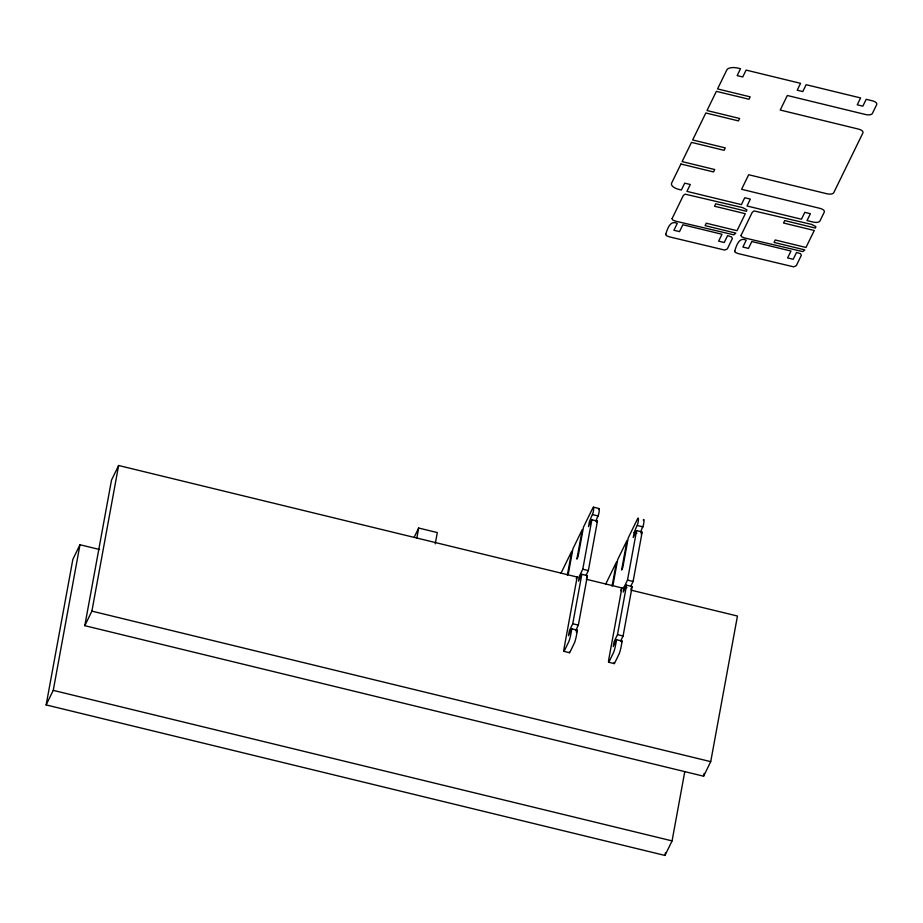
<?xml version="1.0" encoding="UTF-8"?>
<svg xmlns="http://www.w3.org/2000/svg" width="923" height="923" viewBox="0 0 923 923"><rect width="100%" height="100%" fill="white"/><g stroke="black" fill="none" stroke-linecap="round" stroke-linejoin="round"><path stroke-width="1.38" d="M684.785 771.616L672.071 840.888L664.975 855.448L46.15 704.918L72.871 559.303L79.978 544.743L99.58 549.52M46.15 704.918L53.246 690.369L79.978 544.743M631.044 590.155L737.454 616.033L710.722 761.648L703.626 776.208L84.801 625.679L111.521 480.064L118.629 465.504L577.844 577.21M84.801 625.679L91.896 611.13L118.629 465.504M416.861 537.913L418.673 528.037L437.306 532.571L435.241 543.866M567.345 575.202L571.764 551.123L561.069 573.056M568.187 574.625L572.952 548.7L582.321 529.49L576.875 559.119L578.063 556.696L583.498 527.068L592.762 508.077A9.657 1.085 -76.3 0 1 593.177 512.496L589.428 521.553L588.493 526.629L591.851 519.753L597.435 521.114L588.355 570.587L586.059 575.306M569.364 652.18A5.792 0.646 -76.3 0 0 569.941 652.169L574.279 643.273A5.792 0.646 -76.3 0 0 576.39 635.774L577.417 630.213L571.822 628.851L570.806 634.413A5.792 0.646 -76.3 0 1 568.683 641.912L564.345 650.807A5.792 0.646 -76.3 0 1 564.103 648.154L577.152 577.037L576.264 578.859M571.822 628.851L568.476 635.716L569.41 630.64L572.756 623.763L581.836 574.302L587.432 575.664L578.352 625.125L575.629 630.709M581.836 574.302L578.479 581.178L579.413 576.09L582.771 569.226L591.851 519.753M595.854 521.195L598.773 513.857A9.657 1.085 -76.3 0 0 598.519 509.104M612.076 586.082L616.495 562.003L605.8 583.936M612.918 585.505L617.683 559.58L627.052 540.37L621.606 570.01L622.794 567.576L628.228 537.947L637.493 518.957A9.657 1.085 -76.3 0 1 637.908 523.376L634.159 532.433L633.224 537.509L636.582 530.633L642.177 531.994L633.097 581.467L630.582 586.613M636.582 530.633L627.502 580.106L624.156 586.982L623.221 592.058L626.567 585.182L632.163 586.543L623.083 636.005L620.568 641.162M614.13 662.46A5.792 0.646 -76.3 0 0 614.672 663.049L619.01 654.153A5.792 0.646 -76.3 0 0 621.133 646.654L622.148 641.093L616.564 639.731L615.537 645.292A5.792 0.646 -76.3 0 1 613.426 652.803L609.088 661.687A5.792 0.646 -76.3 0 1 608.834 659.034L621.883 587.928L620.556 590.651M616.564 639.731L613.207 646.596L614.141 641.52L617.487 634.655L626.567 585.182M640.597 532.075L643.504 524.737A9.657 1.085 -76.3 0 0 643.262 519.984M664.975 855.448L665.495 852.621M703.626 776.208L704.145 773.382M414.289 537.024L418.673 528.037M596.812 522.406L597.435 521.114M586.59 577.383L587.432 575.664M576.367 632.359L577.417 630.213M641.127 534.14L641.75 532.859M630.905 589.116L631.32 588.263M631.747 587.397L632.163 586.543M621.733 641.947L622.148 641.093M593.489 507.165L599.085 508.527M592.785 514.676L598.369 516.038M637.516 525.556L643.1 526.918M634.159 532.433L636.962 533.113M582.771 569.226L588.355 570.587M627.502 580.106L633.097 581.467M624.156 586.982L626.948 587.651M586.243 579.252L622.644 588.113M572.756 623.763L578.352 625.125M617.487 634.655L623.083 636.005M563.907 651.361L569.503 652.723M608.649 662.241L614.233 663.602M91.896 611.13L710.722 761.648M53.246 690.369L672.071 840.888M665.783 234.246L666.233 235.573L669.187 236.796L724.705 250.075L727.347 248.898L732.366 238.515L731.593 236.957L727.589 235.63L724.243 242.507L718.648 241.145L721.994 234.269L682.858 224.751L679.501 231.627L673.917 230.265L677.263 223.389C670.121 219.801 667.421 228.927 665.783 234.246M672.106 218.601L672.555 219.928L675.509 221.139L733.831 234.834L735.839 233.115L705.091 225.639L706.268 223.204L737.027 230.692L745.311 213.709L714.552 206.233L715.74 203.798L746.488 211.286L746.88 209.821L742.773 207.663L685.131 194.153L683.262 195.572L672.106 218.601M734.754 251.021L735.204 252.348L738.158 253.571L793.665 266.851L796.318 265.674L801.326 255.29L800.564 253.733L796.561 252.406L793.203 259.282L787.607 257.921L790.965 251.044L751.818 241.526L748.472 248.402L742.877 247.041L746.234 240.165C739.092 236.576 736.381 245.703 734.754 251.021M741.065 235.377L741.515 236.703L744.469 237.915L802.802 251.61L804.81 249.891L774.051 242.414L775.239 239.98L805.987 247.468L814.271 230.485L783.523 223.008L784.7 220.574L815.459 228.062L815.851 226.597L811.744 224.439L754.091 210.929L752.233 212.348L741.065 235.377M680.932 164.017L671.609 183.123A9.657 4.361 10.4 0 0 678.959 189.434L681.359 190.011L684.704 183.146L690.3 184.496L686.943 191.373L741.4 204.618L744.757 197.741L750.341 199.103L746.995 205.979L801.441 219.224L804.798 212.348L810.394 213.709L807.037 220.585L813.163 222.074A5.792 2.619 10.4 0 0 819.936 221.012L824.274 212.117A5.792 2.619 10.4 0 0 819.866 208.333L741.584 189.284L748.68 174.735L826.962 193.772A5.792 2.619 10.4 0 0 833.746 192.711L862.924 132.877A5.792 2.619 10.4 0 0 858.517 129.093L780.235 110.045L787.331 95.496L865.612 114.533A5.792 2.619 10.4 0 0 872.385 113.471L876.723 104.576A5.792 2.619 10.4 0 0 872.316 100.792L866.189 99.303L862.843 106.168L857.248 104.807L860.605 97.942L806.148 84.697L802.802 91.562L797.207 90.212L800.553 83.335L746.107 70.09L742.75 76.967L737.165 75.605L740.511 68.729L738.112 68.14A9.657 4.361 10.4 0 0 726.828 69.917L717.563 88.908L750.18 96.846L749.003 99.269L716.375 91.342L707.006 110.541L739.635 118.479L738.446 120.901L705.83 112.975L692.665 139.961L725.282 147.899L724.094 150.322L691.477 142.384L682.109 161.594L714.725 169.532L713.548 171.955L680.932 164.017"/></g></svg>
